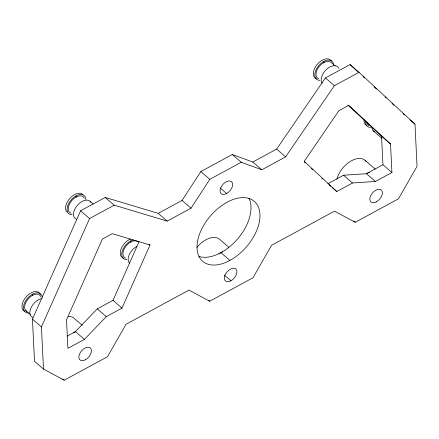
<?xml version="1.0" encoding="UTF-8"?>
<svg xmlns="http://www.w3.org/2000/svg" width="439" height="439" viewBox="0 0 439 439"><rect width="100%" height="100%" fill="white"/><g stroke="black" fill="none" stroke-linecap="round" stroke-linejoin="round"><path stroke-width="0.66" d="M32.448 319.142L80.584 210.797L105.206 197.435L158.238 213.354L167.221 221.113L191.031 208.19L209.804 179.337L241.263 162.265L261.814 169.778L285.624 156.855L334.392 85.687L359.02 72.325L414.987 124.171L417.05 166.332L398.458 198.823L355.2 222.293L334.474 211.148L271.56 245.291L252.968 277.777L209.71 301.253L188.984 290.102L126.07 324.251L107.478 356.737L64.22 380.212L43.494 369.062L34.511 361.308L32.448 319.142L41.431 326.901L43.494 369.062M41.431 326.901L89.567 218.556L114.195 205.189L167.221 221.113M73.395 332.866A19.782 11.869 -49.2 0 1 75.442 331.626L97.271 308.88L113.004 300.347L139.086 241.626M150.017 245.011L112.285 233.685L102.408 239.046L66.514 319.833L67.913 348.346L84.425 339.385L106.26 316.64L121.987 308.101L150.017 245.011L149.019 244.15M158.238 213.354L182.048 200.431L200.821 171.578L232.275 154.506L252.826 162.018L261.814 169.778M252.826 162.018L276.636 149.095L325.409 77.933L350.031 64.566L359.02 72.325M327.823 183.76L343.55 175.221L366.422 173.707A19.782 11.869 -49.2 0 1 369.364 172.373M67.183 336.109L75.442 331.626L84.425 339.385M347.853 105.025L381.54 136.233L382.934 164.746L366.422 173.707L375.405 181.466L391.923 172.505L390.529 143.987L348.796 105.333L338.913 110.694L304.216 161.327L336.806 191.519L352.539 182.981L375.405 181.466M409.999 119.863L414.987 124.171M335.198 65.949L331.204 62.503A10.388 6.234 -49.2 0 0 318.917 66.871A10.388 6.234 -49.2 0 0 318.665 78.768M325.409 77.933L334.392 85.687M381.54 136.233L390.529 143.987M373.348 130.904L381.919 138.307M382.934 164.746L391.923 172.505M365.424 160.663L375.235 169.13M343.55 175.221L352.539 182.981M328.822 184.621L330.819 186.345M332.318 187.64L336.806 191.519M276.636 149.095L285.624 156.855M353.702 221.004L355.2 222.293M232.275 154.506L241.263 162.265M220.153 187.908L226.645 193.511A7.913 4.747 -49.2 0 0 231.666 181.828A7.913 4.747 -49.2 0 0 220.768 187.744A7.913 4.747 -49.2 0 0 226.645 193.511M200.821 171.578L209.804 179.337M182.048 200.431L191.031 208.19M228.714 247.195L219.934 239.617A19.782 11.869 -49.2 0 0 196.93 247.431M220.932 252.666L229.915 260.426A39.57 23.744 -49.2 0 0 255.026 202A39.57 23.744 -49.2 0 0 200.541 231.572A39.57 23.744 -49.2 0 0 229.915 260.426M224.422 275.187L230.914 280.79A7.913 4.747 -49.2 0 0 235.935 269.102A7.913 4.747 -49.2 0 0 225.037 275.017A7.913 4.747 -49.2 0 0 230.914 280.79M105.206 197.435L114.195 205.189M208.712 300.391L209.71 301.253M90.132 201.38L93.161 203.992M80.584 210.797L89.567 218.556M113.004 300.347L121.987 308.101M97.271 308.88L106.26 316.64M82.186 325.266L74.443 318.577A19.782 11.869 -49.2 0 0 68.424 316.376M25.923 310.658L30.412 314.538M62.722 378.917L64.22 380.212M350.031 64.566L358.526 72.435M363.026 76.6L364.524 77.988M374.017 86.785L376.519 89.101M385.014 96.97L386.013 97.897M392.011 103.45L394.008 105.305M403.002 113.635L404.506 115.023M304.254 161.931L305.259 162.858M311.278 168.433L312.782 169.827M321.803 178.185L322.808 179.117M323.812 61.471L323.878 62.815M130.762 240.879L130.827 242.224M76.09 195.915L76.156 197.259M32.459 294.234L32.524 295.573M248.984 198.351A39.57 23.744 -49.2 0 1 237.499 239.068A39.57 23.744 -49.2 0 1 198.883 256.431M218.885 253.907A19.782 11.869 -49.2 0 1 222.694 251.805M125.614 258.176A10.388 6.234 -49.2 0 1 125.867 246.279A10.388 6.234 -49.2 0 1 138.153 241.911M126.838 259.729A11.869 7.123 -49.2 0 1 122.305 250.998A11.869 7.123 -49.2 0 1 133.22 239.853M123.321 258.11A11.869 7.123 -49.2 0 1 121.038 249.05A11.869 7.123 -49.2 0 1 130.498 238.997M129.549 263.213A11.376 6.826 -49.2 0 1 136.77 246.416M26.801 311.3A10.388 6.234 -49.2 0 1 28.738 298.257A10.388 6.234 -49.2 0 1 40.767 296.654M28.535 313.078A11.869 7.123 -49.2 0 1 27.542 298.251A11.869 7.123 -49.2 0 1 42.276 297.28M25.018 311.46A11.869 7.123 -49.2 0 1 26.302 296.671A11.869 7.123 -49.2 0 1 40.393 294.459M32.771 317.518A11.376 6.826 -49.2 0 1 31.125 307.563A11.376 6.826 -49.2 0 1 41.957 298.525M70.942 213.211A10.388 6.234 -49.2 0 1 72.062 200.272A10.388 6.234 -49.2 0 1 84.392 198.34M72.166 214.764A11.869 7.123 -49.2 0 1 71.425 199.646A11.869 7.123 -49.2 0 1 85.951 199.52M67.057 212.147A11.869 7.123 -49.2 0 1 69.927 198.351A11.869 7.123 -49.2 0 1 82.976 194.548M76.397 219.198A11.376 6.826 -49.2 0 1 77.302 205.397A11.376 6.826 -49.2 0 1 90.862 202.341M368.897 125.642A10.388 6.234 -49.2 0 1 366.79 122.426M370.637 127.42A11.869 7.123 -49.2 0 1 365.572 121.241M366.532 125.543A11.869 7.123 -49.2 0 1 364.074 119.946M381.721 137.034A11.376 6.826 -49.2 0 1 381.513 135.656M374.868 131.854A11.376 6.826 -49.2 0 1 371.932 127.381M319.894 80.321A11.869 7.123 -49.2 0 1 319.153 65.202A11.869 7.123 -49.2 0 1 333.678 65.076M316.371 78.702A11.869 7.123 -49.2 0 1 317.315 64.297A11.869 7.123 -49.2 0 1 331.467 61.109M322.21 83.355A11.376 6.826 -49.2 0 1 326.753 69.192A11.376 6.826 -49.2 0 1 338.859 68.468M336.916 179.2A19.782 11.869 -49.2 0 1 350.503 161.316A19.782 11.869 -49.2 0 1 366.236 161.612M85.424 359.75A7.913 4.747 -49.2 0 0 90.445 348.061A7.913 4.747 -49.2 0 0 79.547 353.977A7.913 4.747 -49.2 0 0 85.424 359.75M376.404 201.83A7.913 4.747 -49.2 0 0 381.425 190.147A7.913 4.747 -49.2 0 0 370.527 196.057A7.913 4.747 -49.2 0 0 376.404 201.83"/></g></svg>
